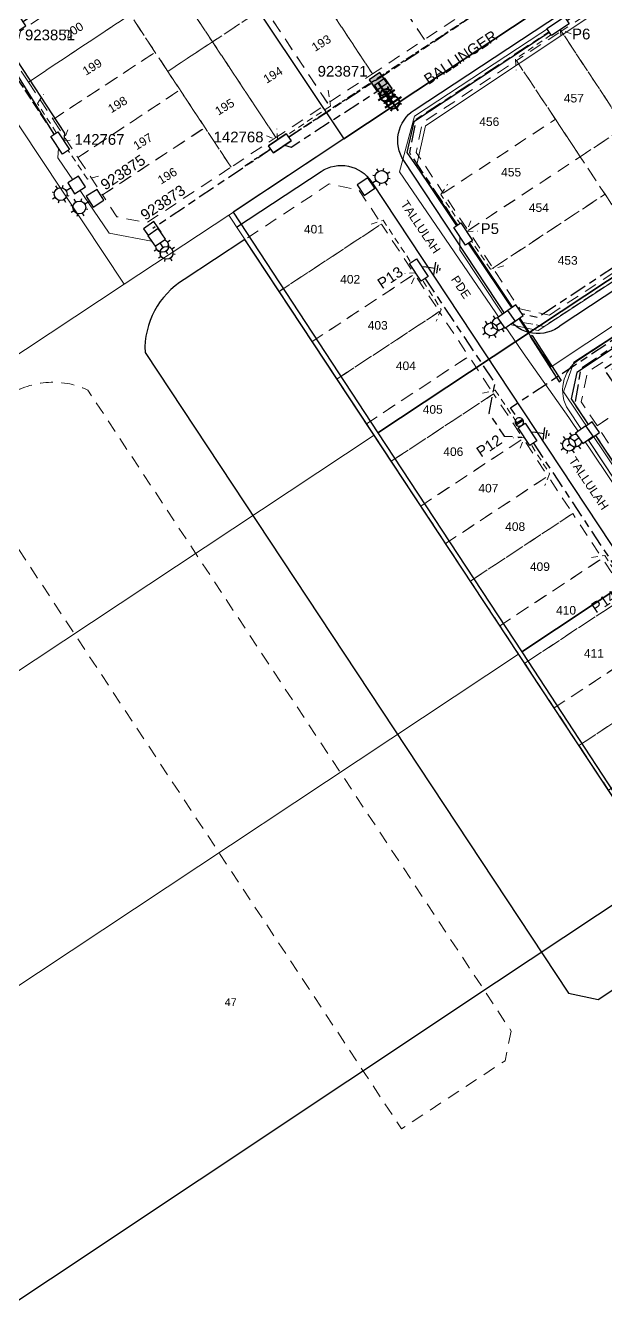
# Model space of a CAD drawing. Header units: metres. Extents: x 301970 to 303550, y 6271876 to 6273079.
# Drawn here: x 302391 to 302526.3, y 6272289.6 to 6272587 of the extents above; entities that cross this region are included whole.
import ezdxf
from ezdxf.enums import TextEntityAlignment as Align

# ---------------------------------------------------------------- set-up
doc = ezdxf.new("R2010")
doc.units = ezdxf.units.M
for name, pattern in [('Cable Exist UG', [8.2, 4, -1.2, 1.8, -1.2]), ('Dash', [5, 3, -2]), ('IE Trench LV', [6.5, 5, -1.5]), ('IECLdasha', [5, 3, -2])]:
    doc.linetypes.add(name, pattern=pattern)
for name, color, linetype in [('_User SL New', 7, 'Continuous'), ('_User_LV_Exist', 7, 'Continuous'), ('_User_service', 7, 'Continuous'), ('_User_SL_Exist', 7, 'Continuous'), ('_User_SL_SPonly', 7, 'Continuous'), ('Duct_SP_NEW', 7, 'Continuous'), ('Equip_SP_LV_NEW', 7, 'Continuous'), ('Equip_SP_SL_EXT', 7, 'Continuous'), ('Mains_HV_NEW_U72', 7, 'Continuous'), ('Mains_LV_NEW_R6', 7, 'Continuous'), ('Mains_LV_NEW_T84', 7, 'Continuous'), ('Notes_LV_MISC', 7, 'Continuous'), ('Notes_SP_MISC', 7, 'Continuous'), ('SupportsUG_SP_LV_EXT', 7, 'Continuous'), ('SupportsUG_SP_LV_NEW', 7, 'Continuous'), ('Trench_SP_NEW', 7, 'Continuous'), ('UG_Details_SP_MISC', 7, 'Continuous')]:
    doc.layers.add(name, color=color, linetype=linetype)
doc.layers.add('_User_subdivision', color=7, linetype='Continuous', transparency=0.7)
doc.layers.add('Cadastre Developer_SP_NEW', color=7, linetype='Continuous', lineweight=5)
doc.layers.add('Cadastre Roads_SP_NEW', color=7, linetype='Continuous', lineweight=5)
doc.layers.add('Cadastre Land Parcels_SP_EXT', color=7, linetype='Continuous', lineweight=5, transparency=0.7)
doc.layers.add('Features_HIDE', color=1, linetype='Continuous', plot=False)
doc.styles.add('COLUMN_LABEL', font='arial.ttf')
doc.styles.add('iecARIAL', font='arial.ttf', dxfattribs={"height": 2})
doc.styles.add('POLE_LABEL', font='arial.ttf')
doc.styles.add('RoadName', font='arial.ttf', dxfattribs={"height": 2.5})
doc.styles.add('SL_LABEL', font='arial.ttf')
doc.styles.get("Standard").update_dxf_attribs({"font": 'arial.ttf'})
doc.linetypes.add('Cable New UG', pattern='A,7,-0.25,["x",Standard,S=2,R=0,X=0.2,Y=-0.8],-2.1', length=9.35)
doc.linetypes.add('Cable Rem', pattern='A,6.5,-0.001,["X",Standard,S=2.5,R=0,X=0,Y=-1.27],-0.001', length=6.502)
doc.linetypes.add('IE Trench HV', pattern='A,7,-0.2,["/",Standard,S=3,R=0,X=0.6,Y=-1.4],-2.5', length=9.7)
doc.linetypes.add('IECLROUO1', pattern='A,7,-0.7,[133,ltypeshp.shx,S=0.5,R=0,X=-0.3,Y=-0.1],-1.2', length=8.9)

# ---------------------------------------------------------------- blocks, each defined once
blk = doc.blocks.new('COLUMN_NEW')
blk.add_wipeout([(-1.485, -1.485), (1.485, -1.485), (1.485, 1.485), (-1.485, 1.485)])
at = {"lineweight": -3}
blk.add_lwpolyline([(-1.485, -1.485), (1.485, -1.485), (1.485, 1.485), (-1.485, 1.485)], close=True, dxfattribs=at)
for tag, height, flags, p in [('ASSET_NUM', 2.5, 8, (2, 2)), ('STREET_CODE', 0.2, 9, (1.5, 0)), ('Z', 0.2, 1, (1.5, -2.8)), ('OWNED_BY', 0.2, 9, (1.5, -0.4)), ('OPERATED_BY', 0.2, 9, (1.5, -0.6)), ('STATE', 0.2, 9, (1.5, -1)), ('SUBURB', 0.2, 9, (1.5, -1.8)), ('STREETNAME', 0.2, 9, (1.5, -2)), ('COLUMN_TYPE', 0.2, 9, (1.5, -0.2)), ('USAGE', 0.2, 9, (1.5, -1.2)), ('MAINTAINED_BY', 0.2, 9, (1.5, -0.8)), ('LEGEND', 0.2, 9, (1.5, -1.4)), ('PARENT', 0.2, 9, (1.5, -1.6)), ('LOCATION', 0.2, 9, (1.5, -2.2)), ('NOTES', 0.2, 9, (1.5, -2.4)), ('LABEL_ALIGNMENT', 0.2, 9, (1.5, -2.6))]:
    blk.add_attdef(tag, text='', height=height, dxfattribs=dict(flags=flags)).set_placement(p, align=Align.MIDDLE_LEFT)
at = {"style": 'POLE_LABEL', "flags": 9}
blk.add_attdef('STRUCTURE_PLANT_NUMBER', text='', height=0.2, dxfattribs=at).set_placement((1.5, 0.242), align=Align.MIDDLE_LEFT)
blk = doc.blocks.new('*U133')
for p, q in [((0, 0), (-1.27, -1.91)), ((0, 0), (0, 0)), ((-3.35, -2.33), (-3.97, -1.91)), ((-2.5, -1.14), (-2.39, -1.69)), ((-0.07, -2.75), (-0.63, -2.86)), ((-4.12, -3.57), (-3.57, -3.46)), ((-2.93, -4.41), (-3.34, -5.03)), ((-1.69, -5.18), (-1.8, -4.63)), ((-0.22, -4.4), (-0.85, -3.99))]:
    blk.add_line(p, q)
blk.add_circle((-2.1, -3.16), 1.5)
at = {"style": 'SL_LABEL'}
for tag, height, flags, p in [('ASSET_NUM', 2.5, 8, (2, 2)), ('STREET_CODE', 0.2, 9, (0, -0.2))]:
    blk.add_attdef(tag, text='', height=height, dxfattribs=dict(at, flags=flags)).set_placement(p, align=Align.MIDDLE_LEFT)
for tag, p, flags in [('Z', (0, 0), 1), ('OPERATED_BY', (0, -9.61), 9)]:
    blk.add_attdef(tag, p, '', height=0.2, dxfattribs=dict(flags=flags))
for tag, height, flags, p in [('CONSTRUCTED_VOLTAGE', 0.2, 9, (0, -0.4)), ('CONTROL_TYPE', 0.2, 9, (0, -0.6)), ('OPERATING_VOLTAGE', 0.2, 9, (0, -1.4)), ('ORIENTATION', 0.2, 9, (0, -1.6)), ('OWNED_BY', 0.2, 9, (0, -1.8)), ('STATE', 0.2, 9, (0, -2)), ('CEXIST', 0.2, 9, (0, -2.4)), ('CNEW', 0.2, 9, (0, -2.6)), ('CNUMBER', 0.2, 9, (0, -2.8)), ('CREMOVE', 0.2, 9, (0, -3)), ('LANTERN_PURPOSE', 0.2, 9, (0, -0.8)), ('LANTERN_TYPE', 0.2, 9, (0, -1)), ('NO_PHASES', 0.2, 9, (0, -1.2)), ('USAGE', 0.2, 9, (0, -2.2)), ('LNUMBER', 2.5, 8, (1.2, -2.8)), ('CREPLACE', 0.2, 9, (0, -3.2)), ('LKINGHEIGHT', 0.2, 9, (0, -3.4)), ('LBRACKET', 0.2, 9, (0, -3.6)), ('LBRACKETVOCAB', 0.2, 9, (0, -3.8)), ('LCATEGORY', 0.2, 9, (0, -4)), ('LCHARGE1', 0.2, 9, (0, -4.2)), ('LCHARGE1PERCENT', 0.2, 9, (0, -4.4)), ('LCHARGE2', 0.2, 9, (0, -4.6)), ('LCHARGE2PERCENT', 0.2, 9, (0, -4.8)), ('LCHARGE3', 0.2, 9, (0, -5)), ('LCHARGE3PERCENT', 0.2, 9, (0, -5.2)), ('LEXIST', 0.2, 9, (0, -5.4)), ('LLAMP', 0.2, 9, (0, -5.6)), ('LLAMPVOCAB', 0.2, 9, (0, -5.8)), ('LMAST', 0.2, 9, (0, -6)), ('SUBURB', 0.2, 9, (0, -8.6)), ('STREETNAME', 0.2, 9, (0, -8.8)), ('LMASTVOCAB', 0.2, 9, (0, -6.2)), ('LNEW', 0.2, 9, (0, -6.4)), ('LANTNUMBER', 0.2, 9, (0, -6.6)), ('LOUTREACH', 0.2, 9, (0, -7)), ('LOUTREACHVOCAB', 0.2, 9, (0, -7.2)), ('LRATECODE', 0.2, 9, (0, -7.4)), ('LREMOVE', 0.2, 9, (0, -7.6)), ('LREPLACE', 0.2, 9, (0, -7.8)), ('LTYPE', 0.2, 9, (0, -8)), ('LTYPEVOCAB', 0.2, 9, (0, -8.2)), ('LEGEND', 0.2, 9, (0, -8.4)), ('LOCATION', 0.2, 9, (0, -9)), ('NOTES', 0.2, 9, (0, -9.2)), ('MAINTAINED_BY', 0.2, 9, (0, -9.86))]:
    blk.add_attdef(tag, text='', height=height, dxfattribs=dict(flags=flags)).set_placement(p, align=Align.MIDDLE_LEFT)
blk = doc.blocks.new('*U68')
at = {"flags": 8}
blk.add_attdef('ASSET_NUM', text='', height=2.5, dxfattribs=at).set_placement((2, 4), align=Align.MIDDLE_LEFT)
blk.add_wipeout([(3.73, -1.12), (-0.39, -3.87), (-1.49, -2.22), (2.62, 0.53)])
at = {"lineweight": -3}
blk.add_lwpolyline([(3.73, -1.12), (-0.39, -3.87), (-1.49, -2.22), (2.62, 0.53)], close=True, dxfattribs=at)
for tag, flags, p in [('STREET_CODE', 9, (1.5, 2)), ('OWNED_BY', 9, (1.5, 1.8)), ('OPERATED_BY', 9, (1.5, 1.6)), ('STATE', 9, (1.5, 1.2)), ('SUPPORT_TYPE', 9, (1.5, 1)), ('SUBURB', 9, (1.5, 0.2)), ('STREETNAME', 9, (1.5, 0)), ('MAINTAINED_BY', 9, (1.5, 1.4)), ('USAGE', 9, (1.5, 0.8)), ('LEGEND', 9, (1.5, 0.6)), ('PARENT', 9, (1.5, 0.4)), ('Z', 1, (1.5, -0.6)), ('LOCATION', 9, (1.5, -0.2)), ('NOTES', 9, (1.5, -0.4))]:
    blk.add_attdef(tag, text='', height=0.2, dxfattribs=dict(flags=flags)).set_placement(p, align=Align.MIDDLE_LEFT)
blk = doc.blocks.new('*U69')
blk.add_wipeout([(0.9, 3.56), (3.63, -0.57), (1.98, -1.66), (-0.75, 2.47)])
at = {"lineweight": -3}
blk.add_lwpolyline([(0.9, 3.56), (3.63, -0.57), (1.98, -1.66), (-0.75, 2.47)], close=True, dxfattribs=at)
for tag, height, flags, p in [('ASSET_NUM', 2.5, 8, (2, 4)), ('STREET_CODE', 0.2, 9, (1.5, 2)), ('OWNED_BY', 0.2, 9, (1.5, 1.8)), ('OPERATED_BY', 0.2, 9, (1.5, 1.6)), ('STATE', 0.2, 9, (1.5, 1.2)), ('SUPPORT_TYPE', 0.2, 9, (1.5, 1)), ('SUBURB', 0.2, 9, (1.5, 0.2)), ('STREETNAME', 0.2, 9, (1.5, 0)), ('MAINTAINED_BY', 0.2, 9, (1.5, 1.4)), ('USAGE', 0.2, 9, (1.5, 0.8)), ('LEGEND', 0.2, 9, (1.5, 0.6)), ('PARENT', 0.2, 9, (1.5, 0.4)), ('Z', 0.2, 1, (1.5, -0.6)), ('LOCATION', 0.2, 9, (1.5, -0.2)), ('NOTES', 0.2, 9, (1.5, -0.4))]:
    blk.add_attdef(tag, text='', height=height, dxfattribs=dict(flags=flags)).set_placement(p, align=Align.MIDDLE_LEFT)
blk = doc.blocks.new('*U78')
for p, q in [((-0.16, 0.02), (-0.18, 1.99)), ((0.17, 0.03), (0.15, 1.99))]:
    blk.add_line(p, q)
blk.add_lwpolyline([(0.99, 1.01, 1), (-1, 1, 1)], format="xyb", close=True)
for tag, p, flags in [('OPERATED_BY', (-0.04, 1.44), 9), ('STATE', (-0.04, 0.21), 9), ('SWITCH_TYPE', (-0.04, -0.04), 9), ('ORIENTATION', (-0.04, 0.9), 9), ('OWNED_BY', (-0.03, 1.15), 9), ('OPERATING_VOLTAGE', (-0.02, 2.7), 9), ('NO_PHASES', (-0.03, 2.42), 9), ('CONSTRUCTED_VOLTAGE', (-0.02, 2.15), 9), ('ACTUAL_STATUS', (0, 1.91), 9), ('USAGE', (-0.02, 0.66), 9), ('NOTES', (-0.02, 0.46), 1), ('MAINTAINED_BY', (-0.02, 1.68), 9), ('Z', (-0.03, -0.54), 9), ('LEGEND', (-0.03, -0.3), 9)]:
    blk.add_attdef(tag, p, '', height=0.2, dxfattribs=dict(flags=flags))
blk = doc.blocks.new('*U82')
blk.add_hatch(color=256).paths.add_polyline_path([(-3.73, 1.11), (-2.62, -0.53), (1.49, 2.23), (0.39, 3.87)])
blk.add_lwpolyline([(-2.62, -0.53), (1.49, 2.23), (0.39, 3.87), (-3.73, 1.11)], close=True)
at = {"style": 'iecARIAL', "flags": 8}
blk.add_attdef('ASSET_NUM', (1.5, 3.5), '', height=2.5, dxfattribs=at)
for tag, p, flags in [('OWNED_BY', (0, -0.2), 9), ('STATE', (0, -0.4), 9), ('SUPPORT_TYPE', (0, -0.6), 9), ('STREETNAME', (0, -1.8), 9), ('SUBURB', (0, -2), 1), ('USAGE', (0, -0.8), 9), ('LEGEND', (0, -1), 9), ('LOCATION', (0, -1.2), 9), ('NOTES', (0, -1.4), 9), ('PARENT', (0, -1.6), 9)]:
    blk.add_attdef(tag, p, '', height=0.2, dxfattribs=dict(flags=flags))
blk = doc.blocks.new('COLUMN_EXT')
blk.add_hatch(color=256).paths.add_polyline_path([(-1.49, 1.48), (-1.49, -1.49), (1.48, -1.49), (1.48, 1.48)])
blk.add_lwpolyline([(-1.49, -1.49), (1.48, -1.49), (1.48, 1.48), (-1.49, 1.48)], close=True)
for tag, height, style, flags, p in [('ASSET_NUM', 2.5, 'COLUMN_LABEL', 8, (2, 2)), ('STRUCTURE_PLANT_NUMBER', 0.2, 'POLE_LABEL', 9, (1.81, 0.03)), ('STREET_CODE', 0.2, 'COLUMN_LABEL', 9, (1.81, -0.2))]:
    blk.add_attdef(tag, text='', height=height, dxfattribs=dict(style=style, flags=flags)).set_placement(p, align=Align.MIDDLE_LEFT)
at = {"flags": 1}
blk.add_attdef('Z', (1.81, -2.35), '', height=0.2, dxfattribs=at)
at = {"flags": 9}
for tag, p in [('COLUMN_TYPE', (1.81, -0.4)), ('OWNED_BY', (1.81, -0.6)), ('STATE', (1.81, -0.8)), ('USAGE', (1.81, -1)), ('STREETNAME', (1.81, -1.6)), ('SUBURB', (1.81, -1.8)), ('LEGEND', (1.81, -1.2)), ('LOCATION', (1.81, -1.4)), ('NOTES', (1.81, -2))]:
    blk.add_attdef(tag, text='', height=0.2, dxfattribs=at).set_placement(p, align=Align.MIDDLE_LEFT)
blk = doc.blocks.new('*U85')
at = {"lineweight": 40}
for p, q in [((0, 0), (1.03, -1.56)), ((-0.17, -2.4), (0.38, -2.51)), ((3.73, -1.58), (-0.03, -4.05)), ((0.61, -0.93), (3.09, -4.69)), ((2.27, -0.79), (2.15, -1.34)), ((1.43, -4.83), (1.55, -4.28)), ((3.87, -3.23), (3.32, -3.12))]:
    blk.add_line(p, q, dxfattribs=at)
blk.add_circle((1.85, -2.81), 1.5, dxfattribs=at)
at = {"style": 'iecARIAL', "flags": 8}
blk.add_attdef('ASSET_NUM', (1.5, 1.5), '', height=2.5, dxfattribs=at)
for tag, p, height, flags in [('OPERATING_VOLTAGE', (0.98, -1.65), 0.2, 9), ('ORIENTATION', (0.98, -1.85), 0.2, 9), ('OWNED_BY', (0.98, -2.05), 0.2, 9), ('STATE', (0.98, -2.25), 0.2, 9), ('CONSTRUCTED_VOLTAGE', (0.98, -0.65), 0.2, 9), ('CONTROL_TYPE', (0.98, -0.85), 0.2, 9), ('LANTERN_PURPOSE', (0.98, -1.05), 0.2, 9), ('LANTERN_TYPE', (0.98, -1.25), 0.2, 9), ('NO_PHASES', (0.98, -1.45), 0.2, 9), ('USAGE', (0.98, -2.45), 0.2, 9), ('CEXIST', (0.98, -2.65), 0.2, 9), ('CNEW', (0.98, -2.85), 0.2, 9), ('CNUMBER', (0.98, -3.05), 0.2, 9), ('LNUMBER', (2.18, -3.25), 2.5, 8), ('CREMOVE', (0.98, -3.25), 0.2, 9), ('CREPLACE', (0.98, -3.45), 0.2, 9), ('LKINGHEIGHT', (0.98, -3.65), 0.2, 9), ('LBRACKET', (0.98, -3.85), 0.2, 9), ('LBRACKETVOCAB', (0.98, -4.05), 0.2, 9), ('LCATEGORY', (0.98, -4.25), 0.2, 9), ('LCHARGE1', (0.98, -4.45), 0.2, 9), ('LCHARGE1PERCENT', (0.98, -4.65), 0.2, 9), ('LCHARGE2', (0.98, -4.85), 0.2, 9), ('LCHARGE2PERCENT', (0.98, -5.05), 0.2, 9), ('LCHARGE3', (0.98, -5.25), 0.2, 9), ('LCHARGE3PERCENT', (0.98, -5.45), 0.2, 9), ('LEXIST', (0.98, -5.65), 0.2, 9), ('LLAMP', (0.98, -5.85), 0.2, 9), ('LLAMPVOCAB', (0.98, -6.05), 0.2, 9), ('LMAST', (0.98, -6.25), 0.2, 9), ('LMASTVOCAB', (0.98, -6.45), 0.2, 9), ('LNEW', (0.98, -6.65), 0.2, 9), ('LANTNUMBER', (0.98, -6.85), 0.2, 9), ('LOUTREACH', (0.98, -7.25), 0.2, 9), ('LOUTREACHVOCAB', (0.98, -7.45), 0.2, 9), ('LRATECODE', (0.98, -7.65), 0.2, 9), ('LREMOVE', (0.98, -7.85), 0.2, 9), ('LREPLACE', (0.98, -8.05), 0.2, 9), ('LTYPE', (0.98, -8.25), 0.2, 9), ('LTYPEVOCAB', (0.98, -8.45), 0.2, 9), ('LEGEND', (0.98, -8.65), 0.2, 9), ('LOCATION', (0.98, -8.85), 0.2, 9), ('NOTES', (0.98, -9.05), 0.2, 9), ('STREETNAME', (0.98, -9.25), 0.2, 9), ('SUBURB', (0.98, -9.45), 0.2, 1)]:
    blk.add_attdef(tag, p, '', height=height, dxfattribs=dict(flags=flags))
blk = doc.blocks.new('Earth')
for p, q in [((0, -1.02), (0, 0)), ((0, -3.07), (0, -1.02)), ((-1.5, -3.07), (1.5, -3.07)), ((-1, -3.67), (1, -3.67)), ((-0.25, -4.27), (0.25, -4.27))]:
    blk.add_line(p, q)

msp = doc.modelspace()

# ---------------------------------------------------------------- linework, layer by layer
at = {"layer": '_User_LV_Exist', "color": 7, "linetype": 'Cable Exist UG', "elevation": -36.65, "flags": 128}
msp.add_lwpolyline([(302515.23, 6272586.83), (302482.15, 6272565.07), (302480.56, 6272557.35), (302491.76, 6272540.44)], dxfattribs=at)
at = {"layer": '_User_LV_Exist', "color": 7, "linetype": 'Cable Exist UG', "flags": 128}
for points in [[(302556.21, 6272547.06), (302553.34, 6272547.26), (302510.53, 6272518.86), (302505.31, 6272520.07), (302494.49, 6272536.31)], [(302484.16, 6272528.09), (302500.47, 6272503.59), (302499.08, 6272496.54), (302502.66, 6272491.22), (302506.83, 6272490.99)], [(302505.2, 6272496.24), (302504.14, 6272497.83), (302531.86, 6272516.26), (302535.1, 6272511.65), (302527.81, 6272506.88), (302537.49, 6272492.31), (302540.17, 6272494.08), (302538.89, 6272495.95)], [(302532.47, 6272478.72), (302519.18, 6272498.66), (302520.65, 6272507.07), (302530.95, 6272514.13), (302532.77, 6272511.35), (302525.94, 6272506.84), (302537.33, 6272490.07), (302544.5, 6272494.83), (302542.23, 6272498.14)], [(302509.48, 6272489.57), (302530.99, 6272457.01)]]:
    msp.add_lwpolyline(points, dxfattribs=at)
at = {"layer": '_User_service', "color": 170, "linetype": 'Dash', "lineweight": 9, "ltscale": 0.5}
for points in [[(302513.59, 6272584.84), (302505.3, 6272579.14), (302505.45, 6272576.59)], [(302502.62, 6272530.93), (302499.45, 6272530.14), (302492.65, 6272540.41), (302487.89, 6272547.57), (302489.46, 6272549.95)], [(302471.65, 6272540.68), (302474.42, 6272541.57), (302482.45, 6272529.47), (302487.94, 6272520.79), (302486.83, 6272518.04)], [(302494.92, 6272541.44), (302493.95, 6272538.92), (302496.5, 6272539.05)], [(302481.09, 6272526.76), (302482.07, 6272529.27), (302479.52, 6272529.16)], [(302497.64, 6272501.22), (302500.58, 6272501.93), (302507.8, 6272491.11), (302513.28, 6272482.43), (302512.17, 6272479.68)], [(302506.44, 6272488.39), (302507.41, 6272490.91), (302504.87, 6272490.8)], [(302523.05, 6272462.92), (302526.14, 6272463.4), (302532.04, 6272454.42)]]:
    msp.add_lwpolyline(points, dxfattribs=at)
at = {"layer": '_User_service', "color": 170, "linetype": 'Dash', "lineweight": 9, "ltscale": 0.5, "elevation": -36.65}
msp.add_lwpolyline([(302518.31, 6272585.08), (302515.78, 6272586.01), (302515.93, 6272583.47)], dxfattribs=at)
at = {"layer": '_User_subdivision', "elevation": -36.65, "flags": 128}
msp.add_lwpolyline([(302479.25, 6272555.48, -0.414676), (302481.67, 6272567.26), (302615.99, 6272655.74, -0.412922), (302627.74, 6272653.29), (302728.8, 6272500.36, -0.418976), (302726.27, 6272488.5), (302690.34, 6272464.83, -0.441972), (302677.78, 6272466.74), (302615.11, 6272561.56, 0.423756), (302590.32, 6272566.06), (302515.98, 6272517.09, -0.443527), (302503.38, 6272518.96)], format="xyb", close=True, dxfattribs=at)
at = {"layer": '_User_subdivision', "elevation": 0.23, "flags": 128}
msp.add_lwpolyline([(302440.24, 6272539.97), (302459.95, 6272552.96, -0.413781), (302471.72, 6272550.55), (302571.73, 6272399.2), (302572.83, 6272397.54, -0.422731), (302570.11, 6272385.64), (302551.24, 6272373.21)], format="xyb", dxfattribs=at)
at = {"layer": '_User_subdivision', "flags": 128}
msp.add_lwpolyline([(302517.66, 6272361.27), (302524.59, 6272359.84), (302548.75, 6272375.76), (302442.16, 6272537.05), (302427.99, 6272527.72, 0.273585), (302418.88, 6272510.72), (302517.66, 6272361.27)], format="xyb", dxfattribs=at)
at = {"layer": 'Cadastre Developer_SP_NEW', "linetype": 'IECLdasha', "flags": 128}
for points in [[(302434.62, 6272583.19), (302419.84, 6272605.52), (302431.96, 6272613.51), (302446.73, 6272591.18), (302434.62, 6272583.19)], [(302484.06, 6272583.72), (302469.28, 6272606.05), (302479.72, 6272612.93), (302494.49, 6272590.6), (302484.06, 6272583.72)], [(302424.19, 6272576.3), (302409.41, 6272598.63), (302419.84, 6272605.52), (302434.62, 6272583.19), (302424.19, 6272576.3)], [(302471.95, 6272575.73), (302457.17, 6272598.06), (302469.28, 6272606.05), (302484.06, 6272583.72), (302471.95, 6272575.73)], [(302461.51, 6272568.85), (302446.73, 6272591.18), (302457.17, 6272598.06), (302471.95, 6272575.73), (302461.51, 6272568.85)], [(302449.4, 6272560.86), (302434.62, 6272583.19), (302446.73, 6272591.18), (302461.51, 6272568.85), (302449.4, 6272560.86)], [(302530.81, 6272563.25), (302541.25, 6272570.12), (302526.43, 6272592.55), (302515.99, 6272585.68), (302530.81, 6272563.25)], [(302520.42, 6272556.39), (302530.81, 6272563.25), (302515.99, 6272585.68), (302505.55, 6272578.8), (302520.42, 6272556.39)], [(302438.96, 6272553.97), (302424.19, 6272576.3), (302434.62, 6272583.19), (302449.4, 6272560.86), (302438.96, 6272553.97)], [(302397.42, 6272565.1), (302421.25, 6272580.74), (302427.04, 6272571.99), (302403.21, 6272556.18), (302397.42, 6272565.1)], [(302488.46, 6272547.9), (302514.62, 6272565.13), (302505.55, 6272578.8), (302483.59, 6272564.34), (302482.17, 6272557.41), (302488.46, 6272547.9)], [(302494.28, 6272539.18), (302520.42, 6272556.39), (302514.62, 6272565.13), (302488.46, 6272547.9), (302494.28, 6272539.18)], [(302535.24, 6272533.95), (302545.63, 6272540.81), (302530.81, 6272563.25), (302520.42, 6272556.39), (302535.24, 6272533.95)], [(302500.06, 6272530.43), (302526.2, 6272547.64), (302520.42, 6272556.39), (302494.28, 6272539.18), (302500.06, 6272530.43)], [(302450.15, 6272524.96), (302474.04, 6272540.69), (302468.8, 6272548.61), (302461.87, 6272550.03), (302442.16, 6272537.05), (302450.15, 6272524.96)], [(302513.23, 6272519.47), (302535.24, 6272533.95), (302526.2, 6272547.64), (302500.06, 6272530.43), (302506.3, 6272520.89), (302513.23, 6272519.47)], [(302457.87, 6272513.28), (302481.75, 6272529.01), (302474.04, 6272540.69), (302450.15, 6272524.96), (302457.87, 6272513.28)], [(302463.65, 6272504.53), (302487.54, 6272520.26), (302481.75, 6272529.01), (302457.87, 6272513.28), (302463.65, 6272504.53)], [(302470.54, 6272494.1), (302494.43, 6272509.83), (302487.54, 6272520.26), (302463.65, 6272504.53), (302470.54, 6272494.1)], [(302524.34, 6272493.65), (302550.49, 6272510.86), (302544.06, 6272520.6), (302522.09, 6272506.14), (302520.67, 6272499.22), (302524.34, 6272493.65)], [(302476.33, 6272485.35), (302500.21, 6272501.08), (302494.43, 6272509.83), (302470.54, 6272494.1), (302476.33, 6272485.35)], [(302530.13, 6272484.9), (302556.27, 6272502.11), (302550.49, 6272510.86), (302524.34, 6272493.65), (302530.13, 6272484.9)], [(302483.22, 6272474.92), (302507.1, 6272490.65), (302500.21, 6272501.08), (302476.33, 6272485.35), (302483.22, 6272474.92)], [(302489, 6272466.17), (302512.89, 6272481.9), (302507.1, 6272490.65), (302483.22, 6272474.92), (302489, 6272466.17)], [(302494.79, 6272457.42), (302518.67, 6272473.15), (302512.89, 6272481.9), (302489, 6272466.17), (302494.79, 6272457.42)], [(302501.68, 6272446.99), (302525.56, 6272462.72), (302518.67, 6272473.15), (302494.79, 6272457.42), (302501.68, 6272446.99)], [(302507.46, 6272438.24), (302531.34, 6272453.97), (302525.56, 6272462.72), (302501.68, 6272446.99), (302507.46, 6272438.24)], [(302514.35, 6272427.81), (302538.24, 6272443.54), (302531.34, 6272453.97), (302507.46, 6272438.24), (302514.35, 6272427.81)], [(302520.13, 6272419.06), (302544.02, 6272434.79), (302538.24, 6272443.54), (302514.35, 6272427.81), (302520.13, 6272419.06)], [(302527.03, 6272408.63), (302550.91, 6272424.36), (302544.02, 6272434.79), (302520.13, 6272419.06), (302527.03, 6272408.63)]]:
    msp.add_lwpolyline(points, dxfattribs=at)
at = {"layer": 'Cadastre Developer_SP_NEW'}
msp.add_lwpolyline([(302517.68, 6272497.32, -0.412235), (302520.13, 6272509.05), (302596.04, 6272559.04, -0.407224), (302607.65, 6272556.52), (302631.79, 6272520.01, -0.414662), (302629.37, 6272508.23), (302553.65, 6272458.35, -0.415052), (302541.85, 6272460.74)], format="xyb", close=True, dxfattribs=at)
at = {"layer": 'Cadastre Developer_SP_NEW', "linetype": 'IECLdasha', "flags": 128}
msp.add_lwpolyline([(302504.3, 6272352.46), (302502.88, 6272345.54), (302478.72, 6272329.63), (302372.19, 6272490.86), (302386.33, 6272500.23, -0.273585), (302405.54, 6272501.95), (302504.3, 6272352.46)], format="xyb", dxfattribs=at)
at = {"layer": 'Cadastre Land Parcels_SP_EXT', "linetype": 'Continuous'}
for points in [[(302438.4, 6272542.74), (302465.23, 6272560.6), (302353.23, 6272728.13), (302302.52, 6272694.72), (302414.01, 6272526.7), (302438.4, 6272542.74)], [(302414.01, 6272526.7), (302302.52, 6272694.72), (302251.7, 6272661.21), (302362.11, 6272492.34), (302414.01, 6272526.7)], [(302472.31, 6272491.43), (302438.4, 6272542.74), (302414.01, 6272526.7), (302362.11, 6272492.34), (302311.87, 6272459.07), (302260.47, 6272425.03), (302294.45, 6272373.68), (302472.31, 6272491.43)], [(302304, 6272359.25), (302315.4, 6272342.03), (302328.32, 6272322.47), (302386.67, 6272361.19), (302506.04, 6272440.39), (302472.31, 6272491.43), (302294.45, 6272373.68), (302304, 6272359.25)]]:
    msp.add_lwpolyline(points, close=True, dxfattribs=at)
at = {"layer": 'Cadastre Land Parcels_SP_EXT'}
msp.add_lwpolyline([(302539.62, 6272389.57), (302506.04, 6272440.39), (302386.67, 6272361.19), (302328.32, 6272322.47), (302362.04, 6272271.52), (302500.88, 6272363.82), (302539.62, 6272389.57)], close=True, dxfattribs=at)
at = {"layer": 'Duct_SP_NEW'}
for p, q in [((302508.74, 6272514.42), (302508.96, 6272514.56)), ((302508.74, 6272514.42), (302515.51, 6272503.89)), ((302509.18, 6272514.7), (302508.96, 6272514.56)), ((302509.18, 6272514.7), (302515.95, 6272504.18)), ((302515.51, 6272503.89), (302515.73, 6272504.04)), ((302515.95, 6272504.18), (302515.73, 6272504.04))]:
    msp.add_line(p, q, dxfattribs=at)
at = {"layer": 'Features_HIDE', "linetype": 'Continuous'}
for points in [[(302465.23, 6272560.6), (302515.88, 6272594.14), (302404.23, 6272761.82), (302353.23, 6272728.13), (302465.23, 6272560.6)], [(302650.04, 6272609.08), (302616.26, 6272660.46), (302563.91, 6272625.9), (302515.88, 6272594.14), (302465.23, 6272560.6), (302439.45, 6272543.43), (302473.21, 6272492.02), (302650.04, 6272609.08)], [(302506.76, 6272440.87), (302683.55, 6272558.16), (302650.04, 6272609.08), (302473.21, 6272492.02), (302506.76, 6272440.87)], [(302683.55, 6272558.16), (302506.76, 6272440.87), (302540.17, 6272389.93), (302684.3, 6272485.75), (302716.95, 6272507.45), (302683.55, 6272558.16)], [(302362.04, 6272271.52), (302395.07, 6272221.58), (302421.49, 6272181.62), (302429.04, 6272170.21), (302466.05, 6272194.71), (302475.47, 6272200.96), (302485.75, 6272207.73), (302495.65, 6272214.29), (302506.02, 6272221.2), (302516.17, 6272227.96), (302526.43, 6272234.72), (302536.95, 6272241.68), (302546.87, 6272248.26), (302557, 6272254.93), (302567.27, 6272261.69), (302577.2, 6272268.26), (302588.19, 6272275.59), (302597.7, 6272281.94), (302606.98, 6272288.05), (302573.63, 6272338.9), (302556.5, 6272365.02), (302540.16, 6272389.93), (302500.88, 6272363.82), (302362.04, 6272271.52)]]:
    msp.add_lwpolyline(points, close=True, dxfattribs=at)
at = {"layer": 'Mains_HV_NEW_U72', "linetype": 'Cable New UG', "lineweight": 0, "ltscale": 0.5, "flags": 128}
msp.add_lwpolyline([(302627.96, 6272404.35), (302621.61, 6272413.65), (302608.86, 6272405.3), (302605.7, 6272409.56), (302588.51, 6272398.49), (302581.8, 6272399.62), (302560.47, 6272431.4), (302544.31, 6272456.14), (302517.79, 6272495.59), (302507.12, 6272510.62), (302478.26, 6272552.87), (302481.75, 6272565.87), (302615.31, 6272653.59), (302622.36, 6272652.36, 0.6999), (302622.96, 6272653.81), (302620.74, 6272656.62)], format="xyb", dxfattribs=at)
for points in [[(302562.9, 6272522.71), (302554.81, 6272534.71), (302513.64, 6272507.42), (302482.23, 6272554.18), (302484.34, 6272563.62), (302616.12, 6272651.41), (302624.98, 6272649.71)], [(302651.87, 6272418.82), (302644.27, 6272430.72), (302609.23, 6272407.66), (302606.01, 6272412.16), (302588.72, 6272401.01), (302582.72, 6272401.94), (302557.74, 6272440.1), (302546, 6272457.7), (302516.55, 6272501.57), (302518.93, 6272508.47), (302532.71, 6272517.44), (302539.3, 6272507.67)]]:
    msp.add_lwpolyline(points, dxfattribs=at)
at = {"layer": 'Mains_LV_NEW_T84', "linetype": 'Cable New UG', "ltscale": 0.5, "flags": 128}
for points in [[(302397.71, 6272561.67), (302385.92, 6272580.62), (302386.85, 6272585.75), (302379.87, 6272595.67), (302370.86, 6272597.93), (302360.66, 6272613.04), (302360.85, 6272615.71)], [(302414.29, 6272603.92), (302388.56, 6272586.59), (302387.56, 6272581.01), (302400.07, 6272561.85), (302399.9, 6272560.15)]]:
    msp.add_lwpolyline(points, dxfattribs=at)
at = {"layer": 'Trench_SP_NEW', "linetype": 'IE Trench HV', "ltscale": 0.5, "elevation": -36.65, "flags": 128}
msp.add_lwpolyline([(302623.53, 6272652.52), (302616.95, 6272653.84), (302481.56, 6272564.52), (302479.95, 6272557.41), (302491.76, 6272540.44), (302508.49, 6272515.38)], dxfattribs=at)
at = {"layer": 'Trench_SP_NEW', "linetype": 'IE Trench LV', "ltscale": 0.5, "flags": 128}
msp.add_lwpolyline([(302397.71, 6272561.67), (302386.53, 6272578.52), (302388.27, 6272586.92)], dxfattribs=at)
at = {"layer": 'Trench_SP_NEW', "color": 170, "linetype": 'Dash', "lineweight": 9, "ltscale": 0.5}
for points in [[(302513.59, 6272584.84), (302505.3, 6272579.14), (302505.45, 6272576.59)], [(302408.02, 6272551.82), (302405.44, 6272551.18), (302399.51, 6272559.96), (302393.81, 6272568.78), (302395.16, 6272570.94)], [(302461.61, 6272571.88), (302462.14, 6272568.2), (302452.01, 6272561.45)], [(302400.84, 6272562.69), (302399.9, 6272560.16), (302402.44, 6272560.3)], [(302447.25, 6272561.27), (302449.78, 6272560.33), (302449.63, 6272562.88)], [(302502.62, 6272530.93), (302499.45, 6272530.14), (302492.65, 6272540.41), (302487.89, 6272547.57), (302489.46, 6272549.95)], [(302471.65, 6272540.68), (302474.42, 6272541.57), (302482.45, 6272529.47), (302487.94, 6272520.79), (302486.83, 6272518.04)], [(302494.92, 6272541.44), (302493.95, 6272538.92), (302496.5, 6272539.05)], [(302481.09, 6272526.76), (302482.07, 6272529.27), (302479.52, 6272529.16)], [(302497.64, 6272501.22), (302500.58, 6272501.93), (302507.8, 6272491.11), (302513.28, 6272482.43), (302512.17, 6272479.68)], [(302506.44, 6272488.39), (302507.41, 6272490.91), (302504.87, 6272490.8)], [(302523.05, 6272462.92), (302526.14, 6272463.4), (302532.04, 6272454.42)]]:
    msp.add_lwpolyline(points, dxfattribs=at)
at = {"layer": 'Trench_SP_NEW', "color": 170, "linetype": 'Dash', "lineweight": 9, "ltscale": 0.5, "elevation": -36.65}
msp.add_lwpolyline([(302518.31, 6272585.08), (302515.78, 6272586.01), (302515.93, 6272583.47)], dxfattribs=at)
at = {"layer": 'Trench_SP_NEW', "linetype": 'IE Trench LV', "lineweight": 0, "ltscale": 0.5, "flags": 128}
msp.add_lwpolyline([(302506.91, 6272517.75), (302512.01, 6272516.81), (302559.26, 6272547.92)], dxfattribs=at)
at = {"layer": 'Trench_SP_NEW', "linetype": 'IE Trench HV', "ltscale": 0.5, "flags": 128}
for points in [[(302542.42, 6272519.42), (302541.62, 6272520.7), (302519.63, 6272506.03)], [(302519.63, 6272506.03), (302518.31, 6272499.89), (302546.7, 6272457.07)]]:
    msp.add_lwpolyline(points, dxfattribs=at)

# ---------------------------------------------------------------- block references
at = {"layer": '_User SL New', "rotation": 334.5742614927381}
msp.add_blockref('*U133', (302402.46, 6272549.62), dxfattribs=at)
at = {"layer": '_User_SL_SPonly', "linetype": 'IE Trench HV'}
for p, rotation in [((302470.86, 6272549.64, -36.65), 155.8982539462342), ((302504.59, 6272519.54, -36.65), 337.2363681526717), ((302522.43, 6272492.25, -36.65), 337.2363681526717)]:
    msp.add_blockref('*U133', p, dxfattribs=dict(at, rotation=rotation))
at = {"layer": '_User_SL_SPonly', "rotation": 334.5742614927381}
msp.add_blockref('*U133', (302406.79, 6272546.5), dxfattribs=at)
at = {"layer": 'Equip_SP_LV_NEW', "linetype": 'Cable Exist UG', "rotation": 302.3695539591117}
msp.add_blockref('*U78', (302505.36, 6272493.99), dxfattribs=at)
at = {"layer": 'Notes_LV_MISC', "rotation": 81.82733805032596}
for p in [(302483.46, 6272530.74), (302508.94, 6272492.18)]:
    msp.add_blockref('Earth', p, dxfattribs=at)
at = {"layer": 'SupportsUG_SP_LV_EXT'}
msp.add_blockref('*U82', (302451.45, 6272557.85), dxfattribs=at)

# ---------------------------------------------------------------- texts
at = {"layer": 'Cadastre Developer_SP_NEW'}
for s, p in [('193', (302460.52, 6272582.05)), ('199', (302407.08, 6272576.49)), ('194', (302449.25, 6272574.61)), ('198', (302412.99, 6272567.71)), ('195', (302437.98, 6272567.17)), ('197', (302418.9, 6272559.09))]:
    msp.add_text(s, height=2, rotation=31.4973, dxfattribs=at).set_placement(p, align=Align.CENTER)
for s, p in [('457', (302518.93, 6272569.05)), ('456', (302499.2, 6272563.56)), ('455', (302504.3, 6272551.79)), ('454', (302510.77, 6272543.51)), ('401', (302458.29, 6272538.49)), ('453', (302517.49, 6272531.2)), ('402', (302466.75, 6272526.81)), ('403', (302473.17, 6272516.06)), ('404', (302479.74, 6272506.62)), ('405', (302486, 6272496.44)), ('406', (302490.81, 6272486.59)), ('407', (302498.99, 6272478.08)), ('408', (302505.24, 6272469.12)), ('409', (302511.01, 6272459.77)), ('410', (302517.11, 6272449.6)), ('411', (302523.61, 6272439.55))]:
    msp.add_text(s, height=2, dxfattribs=at).set_placement(p, align=Align.CENTER)
at = {"layer": 'Cadastre Land Parcels_SP_EXT'}
msp.add_text('47', height=1.8, dxfattribs=at).set_placement((302437.47, 6272358.3))
at = {"layer": 'Cadastre Roads_SP_NEW', "linetype": 'Cable Rem', "style": 'RoadName'}
msp.add_text('BALLINGER          AVE', height=2.5, rotation=33.6585, dxfattribs=at).set_placement((302499.44, 6272584.2), align=Align.MIDDLE_CENTER)
at = {"layer": 'Notes_LV_MISC', "linetype": 'IE Trench HV', "insert": (302526.8, 6272475.48), "char_height": 2, "width": 37.4121, "attachment_point": 2, "rotation": 303.8387, "style": 'RoadName'}
msp.add_mtext('TALLULAH         PDE', dxfattribs=at)
at = {"layer": 'Notes_SP_MISC', "linetype": 'IE Trench HV', "insert": (302487.56, 6272535.29), "char_height": 2, "width": 37.4121, "attachment_point": 2, "rotation": 303.8387, "style": 'RoadName'}
msp.add_mtext('TALLULAH         PDE', dxfattribs=at)

# ---------------------------------------------------------------- next in the draw order: block references
at = {"layer": '_User_SL_SPonly'}
ref = msp.add_blockref('COLUMN_NEW', (302389.02, 6272587.37), dxfattribs=dict(at, rotation=33.65531166863003))
ref.add_attrib('ASSET_NUM', '923851', dxfattribs={"layer": '0', "height": 2.5}).set_placement((302390.87, 6272584.79), align=Align.MIDDLE_LEFT)
ref = msp.add_blockref('COLUMN_NEW', (302473.27, 6272573.94), dxfattribs=dict(at, rotation=214.8753977977148))
ref.add_attrib('ASSET_NUM', '923871', dxfattribs={"layer": '0', "height": 2.5}).set_placement((302459.15, 6272576.32), align=Align.MIDDLE_LEFT)
ref = msp.add_blockref('COLUMN_NEW', (302420.59, 6272539.2), dxfattribs=dict(at, rotation=214.8753977977148))
ref.add_attrib('ASSET_NUM', '923873', dxfattribs={"layer": '0', "height": 2.5, "rotation": 34}).set_placement((302418.21, 6272542.46), align=Align.MIDDLE_LEFT)
at = {"layer": '_User_SL_SPonly', "rotation": 124.8753977977148}
for p in [(302505.03, 6272519.75, -36.65), (302522.87, 6272492.46, -36.65)]:
    msp.add_blockref('COLUMN_NEW', p, dxfattribs=at)
at = {"layer": 'SupportsUG_SP_LV_NEW'}
ref = msp.add_blockref('*U69', (302481.32, 6272529.04), dxfattribs=at)
ref.add_attrib('ASSET_NUM', 'P13', dxfattribs={"layer": '0', "height": 2.5, "rotation": 34}).set_placement((302473.49, 6272526.47), align=Align.MIDDLE_LEFT)
ref = msp.add_blockref('*U69', (302506.67, 6272490.68), dxfattribs=at)
ref.add_attrib('ASSET_NUM', 'P12', dxfattribs={"layer": '0', "height": 2.5, "rotation": 34}).set_placement((302496.57, 6272487.23), align=Align.MIDDLE_LEFT)
ref = msp.add_blockref('*U69', (302530.91, 6272453.99), dxfattribs=at)
ref.add_attrib('ASSET_NUM', 'P14', dxfattribs={"layer": '0', "height": 2.5, "rotation": 34}).set_placement((302523.36, 6272450.87), align=Align.MIDDLE_LEFT)

# ---------------------------------------------------------------- next in the draw order: linework, layer by layer
at = {"layer": 'Cadastre Developer_SP_NEW', "linetype": 'IECLdasha', "flags": 128}
for points in [[(302388.38, 6272578.77), (302389.79, 6272585.69), (302409.41, 6272598.63), (302415.43, 6272589.54), (302391.67, 6272573.79), (302388.38, 6272578.77)], [(302391.67, 6272573.79), (302415.43, 6272589.54), (302421.25, 6272580.74), (302397.42, 6272565.1), (302391.67, 6272573.79)]]:
    msp.add_lwpolyline(points, dxfattribs=at)

# ---------------------------------------------------------------- next in the draw order: block references
at = {"layer": '_User SL New', "rotation": 214.8753977977148}
msp.add_blockref('COLUMN_NEW', (302474.46, 6272572.65), dxfattribs=at)
at = {"layer": '_User SL New', "linetype": 'IE Trench HV'}
for p, rotation in [((302421.8, 6272537.13), 67.23636815267179), ((302502.73, 6272518.24), 337.4387871403606), ((302520.95, 6272491.34), 337.4387871403606)]:
    msp.add_blockref('*U133', p, dxfattribs=dict(at, rotation=rotation))
at = {"layer": '_User_SL_SPonly', "rotation": 67.23636815267179}
msp.add_blockref('*U133', (302420.79, 6272538.76), dxfattribs=at)

# ---------------------------------------------------------------- next in the draw order: texts
at = {"layer": 'Cadastre Developer_SP_NEW'}
for s, p in [('200', (302402.76, 6272585.02)), ('196', (302424.59, 6272551.08))]:
    msp.add_text(s, height=2, rotation=31.4973, dxfattribs=at).set_placement(p, align=Align.CENTER)

# ---------------------------------------------------------------- next in the draw order: linework, layer by layer
at = {"layer": '_User_SL_Exist', "color": 7, "linetype": 'Cable Exist UG', "flags": 128}
msp.add_lwpolyline([(302451.42, 6272559.05), (302452.97, 6272558.65), (302473.25, 6272571.8)], dxfattribs=at)
at = {"layer": 'UG_Details_SP_MISC', "color": 7, "linetype": 'Cable Exist UG', "ltscale": 0.5, "flags": 128}
msp.add_lwpolyline([(302610.01, 6272671.67), (302608.15, 6272663.76), (302441.7, 6272553.89)], dxfattribs=at)

# ---------------------------------------------------------------- next in the draw order: block references
at = {"layer": '_User SL New'}
for name, p, rotation in [('COLUMN_EXT', (302474.46, 6272572.64), 34.8084914626352), ('COLUMN_NEW', (302421.59, 6272537.56), 214.8753977977148), ('COLUMN_NEW', (302503.16, 6272518.45), 125.0778167854036), ('COLUMN_NEW', (302521.39, 6272491.55), 125.0778167854036)]:
    msp.add_blockref(name, p, dxfattribs=dict(at, rotation=rotation))
at = {"layer": '_User SL New', "linetype": 'Cable Exist UG'}
msp.add_blockref('*U85', (302474.88, 6272571.87), dxfattribs=at)
at = {"layer": '_User_SL_SPonly', "rotation": 34.8084914626352}
msp.add_blockref('COLUMN_EXT', (302473.27, 6272573.95), dxfattribs=at)
at = {"layer": 'Equip_SP_SL_EXT', "linetype": 'Cable Exist UG'}
msp.add_blockref('*U85', (302473.33, 6272573.53), dxfattribs=at)

# ---------------------------------------------------------------- next in the draw order: linework, layer by layer
at = {"layer": '_User_LV_Exist', "color": 7, "linetype": 'Cable Exist UG', "flags": 128}
msp.add_lwpolyline([(302575.52, 6272643.47), (302572.44, 6272643.63), (302562.26, 6272636.58), (302563.04, 6272633.25), (302545.45, 6272622.32), (302541.35, 6272619.55), (302512.07, 6272600.32), (302505.46, 6272595.95), (302474.24, 6272575.14), (302452.39, 6272560.9), (302420.68, 6272539.64)], dxfattribs=at)
at = {"layer": 'Cadastre Developer_SP_NEW', "linetype": 'IECLdasha', "flags": 128}
msp.add_lwpolyline([(302408.96, 6272547.49), (302432.87, 6272563.18), (302438.96, 6272553.97), (302419.26, 6272540.98), (302412.33, 6272542.4), (302408.96, 6272547.49)], dxfattribs=at)
at = {"layer": 'Mains_LV_NEW_R6', "linetype": 'IECLROUO1', "lineweight": 0, "ltscale": 0.5, "flags": 128}
for points in [[(302398.7, 6272558.37), (302398.54, 6272556.13), (302410.49, 6272538.58), (302420.37, 6272536.72)], [(302502.31, 6272519.67), (302492.3, 6272534.69), (302492.3, 6272537.83)], [(302534.9, 6272531.71), (302510.62, 6272515.89), (302504.01, 6272517.24)], [(302533.71, 6272475.07), (302531.84, 6272475.93), (302522.24, 6272490.33)]]:
    msp.add_lwpolyline(points, dxfattribs=at)

# ---------------------------------------------------------------- next in the draw order: block references
at = {"layer": '_User SL New', "rotation": 122.2132911377811}
msp.add_blockref('COLUMN_NEW', (302402.91, 6272549.81), dxfattribs=at)
at = {"layer": '_User_SL_SPonly', "rotation": 303.5372835912772}
msp.add_blockref('COLUMN_NEW', (302470.42, 6272549.44, -36.65), dxfattribs=at)
at = {"layer": 'SupportsUG_SP_LV_NEW'}
ref = msp.add_blockref('*U68', (302514.1, 6272588.5, -36.65), dxfattribs=dict(at, rotation=0.2453395515879892))
ref.add_attrib('ASSET_NUM', 'P6', dxfattribs={"layer": '0', "height": 2.5}).set_placement((302518.51, 6272585.01, -36.65), align=Align.MIDDLE_LEFT)
ref = msp.add_blockref('*U68', (302451.46, 6272557.84), dxfattribs=dict(at, rotation=180.245339551588))
ref.add_attrib('ASSET_NUM', '142768', dxfattribs={"layer": '0', "height": 2.5}).set_placement((302434.88, 6272560.99), align=Align.MIDDLE_LEFT)
ref = msp.add_blockref('*U68', (302491.45, 6272537.27), dxfattribs=dict(at, rotation=89.68364642374364))
ref.add_attrib('ASSET_NUM', 'P5', dxfattribs={"layer": '0', "height": 2.5}).set_placement((302497.19, 6272539.61), align=Align.MIDDLE_LEFT)

# ---------------------------------------------------------------- next in the draw order: linework, layer by layer
at = {"layer": 'Cadastre Developer_SP_NEW', "linetype": 'IECLdasha', "flags": 128}
msp.add_lwpolyline([(302403.21, 6272556.18), (302427.04, 6272571.99), (302432.87, 6272563.18), (302408.96, 6272547.49), (302403.21, 6272556.18)], dxfattribs=at)

# ---------------------------------------------------------------- next in the draw order: block references
at = {"layer": '_User_SL_SPonly'}
ref = msp.add_blockref('COLUMN_NEW', (302407.23, 6272546.69), dxfattribs=dict(at, rotation=122.2132911377811))
ref.add_attrib('ASSET_NUM', '923875', dxfattribs={"layer": '0', "height": 2.5, "rotation": 34}).set_placement((302408.89, 6272549.51), align=Align.MIDDLE_LEFT)

# ---------------------------------------------------------------- next in the draw order: block references
at = {"layer": 'SupportsUG_SP_LV_NEW'}
ref = msp.add_blockref('*U69', (302397.63, 6272558.66), dxfattribs=at)
ref.add_attrib('ASSET_NUM', '142767', dxfattribs={"layer": '0', "height": 2.5}).set_placement((302402.44, 6272560.42), align=Align.MIDDLE_LEFT)

doc.saveas('drawing.dxf')
